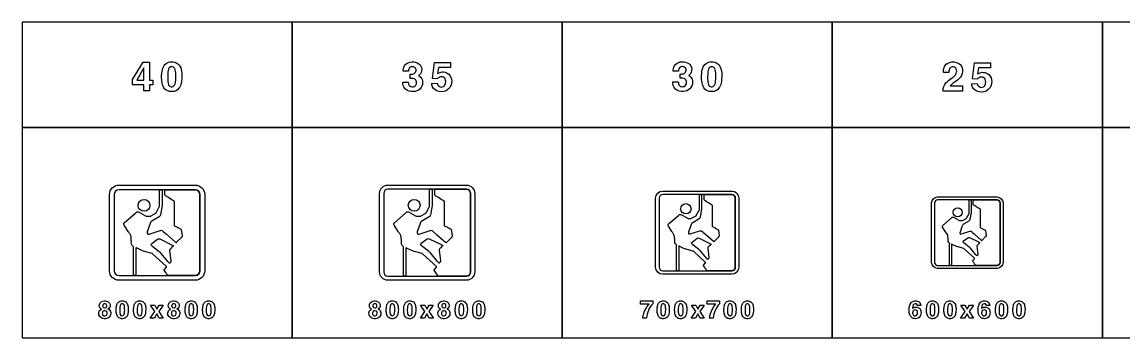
# Model space of a CAD drawing. Extents: x 0 to 18160, y 0 to 2655.
# Drawn here: x 0 to 9262, y 0 to 2655 of the extents above; entities that cross this region are included whole.
import ezdxf

# ---------------------------------------------------------------- set-up
doc = ezdxf.new("R2010")
doc.units = 0
doc.header["$MEASUREMENT"] = 0

msp = doc.modelspace()

# ---------------------------------------------------------------- linework, layer by layer
for points in [[(0, 1770), (2270, 1770), (2270, 2655), (0, 2655)], [(2270, 1770), (4540, 1770), (4540, 2655), (2270, 2655)], [(4540, 1770), (6810, 1770), (6810, 2655), (4540, 2655)], [(6810, 1770), (9080, 1770), (9080, 2655), (6810, 2655)], [(9080, 1770), (11350, 1770), (11350, 2655), (9080, 2655)], [(927.496, 2171.35), (1017.9, 2317.79), (1070.98, 2317.79), (1070.98, 2166.57), (1097.95, 2166.57), (1097.95, 2128.53), (1070.98, 2128.53), (1070.98, 2076.28), (1023.46, 2076.28), (1023.46, 2128.53), (927.496, 2128.53)], [(1023.46, 2269.13), (963.474, 2166.57), (1023.46, 2166.57)], [(0, 0), (2270, 0), (2270, 1770), (0, 1770)], [(2270, 0), (4540, 0), (4540, 1770), (2270, 1770)], [(4540, 0), (6810, 0), (6810, 1770), (4540, 1770)], [(6810, 0), (9080, 0), (9080, 1770), (6810, 1770)], [(9080, 0), (11350, 0), (11350, 1770), (9080, 1770)], [(1115.2, 221.769), (1080.08, 276.319), (1114.84, 276.319), (1133.11, 242.267), (1151.83, 276.319), (1185.98, 276.319), (1150.44, 222.29), (1186.95, 166.272), (1152.4, 166.272), (1132.54, 202.362), (1112.14, 166.272), (1077.99, 166.272)], [(3385.19, 221.769), (3350.07, 276.319), (3384.84, 276.319), (3403.11, 242.267), (3421.83, 276.319), (3455.97, 276.319), (3420.43, 222.29), (3456.95, 166.271), (3422.4, 166.271), (3402.54, 202.361), (3382.14, 166.271), (3347.99, 166.271)], [(5662.41, 221.387), (5627.29, 275.936), (5662.06, 275.936), (5680.33, 241.884), (5699.05, 275.936), (5733.19, 275.936), (5697.65, 221.908), (5734.17, 165.889), (5699.62, 165.889), (5679.76, 201.979), (5659.35, 165.889), (5625.21, 165.889)], [(7925.79, 221.523), (7890.67, 276.072), (7925.43, 276.072), (7943.7, 242.02), (7962.42, 276.072), (7996.57, 276.072), (7961.03, 222.044), (7997.54, 166.025), (7962.99, 166.025), (7943.13, 202.115), (7922.73, 166.025), (7888.58, 166.025)]]:
    msp.add_lwpolyline(points, close=True)
for points in [[(1173.29, 2191.65, -0.0563084), (1179.33, 2254.48, -0.130301), (1201.53, 2298.28, -0.174843), (1243.35, 2319.69, -0.147552), (1296.47, 2313.05, -0.192146), (1333.28, 2269.88, -0.0833996), (1342.52, 2212.85, -0.0545507), (1337.51, 2142.08, -0.116773), (1318.43, 2098, -0.221099), (1263.57, 2070.32, -0.162564), (1212.11, 2082.84, -0.174743), (1180.84, 2128.26, -0.0640867), (1173.37, 2186.95)], [(3199.84, 2150.87), (3246.2, 2150.87, 0.0411845), (3248.26, 2135.66, 0.335066), (3278.75, 2110.39, 0.276505), (3310.74, 2124.92, 0.158203), (3316.31, 2145.65, 0.0878221), (3313.34, 2161.57, 0.217575), (3294.82, 2178.43, 0.0882727), (3273.57, 2181.56), (3262.75, 2181.56), (3262.75, 2216.82, 0.0282129), (3282.34, 2217.42, 0.50028), (3309.32, 2262.91, 0.235001), (3290.79, 2277.96, 0.165496), (3265.12, 2275.67, 0.220849), (3250.9, 2259.12, 0.055705), (3248.02, 2240.92), (3203.2, 2240.92, -0.0488003), (3204.97, 2263.51, -0.30773), (3262.59, 2318.01, -0.146685), (3322.07, 2312.08, -0.469869), (3348.61, 2219.31, -0.0891152), (3336.57, 2207.54), (3332.3, 2204.54, -0.0245333), (3343.48, 2198.14, -0.202429), (3365.75, 2161.45, -0.422325), (3303.08, 2072, -0.154301), (3238.98, 2079.19, -0.287878), (3199.96, 2139.89, -0.0143877)], [(3442.43, 2139.57), (3489.39, 2141.35, 0.0452719), (3495.79, 2125.12, 0.0567733), (3500.53, 2118.25, 0.070207), (3504.95, 2114.77, 0.264984), (3540.97, 2112.87, 0.20748), (3558.38, 2135.98, 0.147389), (3557.24, 2174.01, 0.308532), (3527.86, 2195.42, 0.215743), (3498.08, 2185.19, 0.028781), (3492.71, 2178.95), (3450.09, 2180.96), (3467.91, 2315.64), (3601.95, 2315.64), (3601.95, 2273.77), (3501.51, 2273.77), (3492.55, 2221.76, -0.0211252), (3505.46, 2229.3, -0.121371), (3538.8, 2235.15, -0.244671), (3598.59, 2203.2, -0.173069), (3610.16, 2144.07, -0.256779), (3564.98, 2078.08, -0.199585), (3485.44, 2077.01, -0.245625), (3445.16, 2125.91, -0.0170062)], [(5469.08, 2152.29), (5515.45, 2152.29, 0.0411845), (5517.5, 2137.08, 0.335066), (5547.99, 2111.8, 0.276505), (5579.98, 2126.34, 0.158203), (5585.55, 2147.07, 0.0878221), (5582.59, 2162.99, 0.217575), (5564.07, 2179.85, 0.0882727), (5542.82, 2182.97), (5532, 2182.97), (5532, 2218.24, 0.0282129), (5551.59, 2218.83, 0.50028), (5578.56, 2264.33, 0.235001), (5560.04, 2279.38, 0.165496), (5534.37, 2277.09, 0.220849), (5520.15, 2260.54, 0.055705), (5517.27, 2242.33), (5472.44, 2242.33, -0.0488003), (5474.22, 2264.92, -0.30773), (5531.84, 2319.43, -0.146685), (5591.32, 2313.5, -0.469869), (5617.86, 2220.73, -0.0891152), (5605.81, 2208.96), (5601.55, 2205.96, -0.0245333), (5612.72, 2199.56, -0.202429), (5635, 2162.87, -0.422325), (5572.32, 2073.41, -0.154301), (5508.22, 2080.6, -0.287878), (5469.2, 2141.31, -0.0143877)], [(5711.68, 2191.65, -0.0563084), (5717.72, 2254.48, -0.130301), (5739.91, 2298.28, -0.174843), (5781.74, 2319.69, -0.147552), (5834.86, 2313.05, -0.192146), (5871.67, 2269.88, -0.0833996), (5880.91, 2212.85, -0.0545507), (5875.89, 2142.08, -0.116773), (5856.82, 2098, -0.221099), (5801.96, 2070.32, -0.162564), (5750.5, 2082.84, -0.174743), (5719.22, 2128.26, -0.0640867), (5711.76, 2186.95)], [(7741.06, 2074.79, -0.0640343), (7742.32, 2095.72, -0.161687), (7778.14, 2156.27, -0.0283718), (7819.97, 2188.65, 0.0545111), (7840.86, 2206.58, 0.192461), (7855.83, 2246.12, 0.234238), (7842.24, 2272.5, 0.196223), (7816.93, 2277.28, 0.252425), (7795.01, 2260.1, 0.0856617), (7790.86, 2243.08, 0.0202329), (7790.15, 2231.39), (7743.51, 2231.39, -0.0983795), (7749.55, 2272.7, -0.245047), (7795.72, 2315.83, -0.207102), (7872.69, 2307.49, -0.233443), (7905.15, 2255.16, -0.20961), (7886.99, 2190.98, -0.0785124), (7853.06, 2159.51, 0.0107372), (7817.24, 2133.72, 0.0665092), (7801.37, 2117.68), (7905.86, 2117.68), (7905.86, 2074.79)], [(1224.67, 2161.12, 0.0124589), (1225.19, 2154.8, 0.0668192), (1230.8, 2129.4, 0.615362), (1281.7, 2123.79, 0.0726881), (1287.15, 2136.83, 0.0588562), (1291.85, 2174.11, 0.0389037), (1290.23, 2241.09, 0.084671), (1283.64, 2264.43, 0.156013), (1272.18, 2276.6, 0.143208), (1256.47, 2279.56, 0.172584), (1240.71, 2273.36, 0.132565), (1230.76, 2257.8, 0.0498315), (1226.21, 2236.08, 0.0368731)], [(5763.06, 2161.12, 0.0124589), (5763.57, 2154.8, 0.0668192), (5769.18, 2129.4, 0.615362), (5820.09, 2123.79, 0.0726881), (5825.54, 2136.83, 0.0588562), (5830.24, 2174.11, 0.0389037), (5828.62, 2241.09, 0.084671), (5822.02, 2264.43, 0.156013), (5810.57, 2276.6, 0.143208), (5794.85, 2279.56, 0.172584), (5779.09, 2273.36, 0.132565), (5769.14, 2257.8, 0.0498315), (5764.6, 2236.08, 0.0368731)], [(7981.21, 2136.73), (8028.17, 2138.5, 0.0452719), (8034.56, 2122.27, 0.0567733), (8039.3, 2115.4, 0.070207), (8043.73, 2111.92, 0.264984), (8079.74, 2110.03, 0.20748), (8097.16, 2133.13, 0.147389), (8096.02, 2171.17, 0.308532), (8066.63, 2192.57, 0.215743), (8036.85, 2182.34, 0.028781), (8031.48, 2176.1), (7988.87, 2178.12), (8006.68, 2312.79), (8140.72, 2312.79), (8140.72, 2270.93), (8040.29, 2270.93), (8031.33, 2218.92, -0.0211252), (8044.24, 2226.46, -0.121371), (8077.57, 2232.3, -0.244671), (8137.37, 2200.35, -0.173069), (8148.94, 2141.23, -0.256779), (8103.76, 2075.23, -0.199585), (8024.22, 2074.17, -0.245625), (7983.93, 2123.06, -0.0170062)], [(815, 485, -0.414213), (735, 565), (735, 1205, -0.414213), (815, 1285), (1455, 1285, -0.414213), (1535, 1205), (1535, 565, -0.414213), (1455, 485)], [(815, 525), (1455, 525, 0.414213), (1495, 565), (1495, 1205, 0.414213), (1455, 1245), (815, 1245, 0.414213), (775, 1205), (775, 565, 0.414213)], [(935.912, 525), (935.913, 525.623), (935.913, 748.689, -0.0225968), (936.14, 762.636, 0.0845486), (935.913, 767.209, 0.187879), (934.539, 769.263, -0.271659), (919.219, 812.01), (918.539, 817.956), (916.019, 846.756), (914.659, 860.583, 0.00978002), (907.793, 871.661, 0.0335561), (892.712, 893.154), (891.113, 895.914), (857.274, 948.687, -0.386891), (859.793, 969.261), (955.339, 1052.15), (962.193, 1058.42, -0.147625), (968.593, 1060.83, -0.137889), (978.42, 1059.46), (1037.39, 1027.01, 0.112267), (1048.14, 1023.21, 0.00637918), (1075.34, 1023.21, 0.102833), (1080.59, 1024.27), (1124.02, 1047.73, 0.090803), (1125.16, 1049.03), (1126.08, 1050.61), (1153.04, 1100.65, 0.227802), (1155.79, 1112.41), (1155.11, 1125.39), (1155.11, 1245), (1176.82, 1245), (1176.82, 1119.95), (1176.82, 1116.93, -0.00668413), (1176.59, 1113.5), (1163.79, 1035.33, -0.223453), (1152.36, 1017.73), (1091.34, 981.607, -0.00587461), (1087.68, 979.554, 0.136423), (1083.34, 975.434, 0.0501258), (1077.84, 963.1), (1052.24, 891.554, 0.00452843), (1051.79, 890.181, 0.71635), (1068.02, 873.034), (1160.82, 903.207), (1164.02, 904.354, -0.304632), (1184.59, 897.261, 0.0182549), (1190.07, 891.554), (1214.08, 870.981), (1290.87, 804.93), (1294.54, 801.503, 0.0181868), (1295.9, 800.463), (1299.34, 803.783), (1341.84, 846.529, 0.0130969), (1345.04, 849.956, 0.181414), (1347.79, 856.583), (1344.59, 881.261), (1340.7, 910.06, 0.0960069), (1339.11, 911.207, 0.0112655), (1334.08, 913.727, 0.0343374), (1324.47, 918.754, 0.013043), (1308.01, 927.661), (1283.11, 940.234, -0.0885746), (1282.64, 941.381, -0.0944443), (1282.19, 946.874), (1282.42, 1116.01, -0.0263024), (1282.19, 1132.01, 0.0620663), (1282.19, 1143.66, 0.240255), (1277.16, 1150.77, -0.020753), (1230.54, 1180.02, -0.0137898), (1209.04, 1193.27), (1199.9, 1199.9), (1199.9, 1207.9), (1199.9, 1245), (1455.07, 1245.03, -0.41374), (1495.04, 1205.07), (1495.04, 564.929, -0.413732), (1455.07, 524.966), (1224.4, 525, -0.0210719), (1205.84, 553.263, -0.015158), (1195.32, 569.263, -0.335202), (1196.01, 574.756), (1211.32, 591.209, 0.0360267), (1213.84, 594.183, 0.18229), (1214.76, 596.929, 0.159791), (1213.39, 599.902), (1097.51, 707.103, 0.0658033), (1094.08, 709.503), (1029.17, 727.009), (1012.94, 731.836), (962.42, 756.303, -0.0306508), (961.273, 757.156, 0.052354), (959.913, 758.062, 0.129436), (958.539, 758.183, 0.186536), (957.393, 756.009, 0.0518573), (957.62, 752.129, -0.0523769), (957.62, 748.463), (957.393, 527.876), (957.393, 525)], [(3075, 485, -0.414213), (3005, 555), (3005, 1215, -0.414213), (3075, 1285), (3735, 1285, -0.414213), (3805, 1215), (3805, 555, -0.414213), (3735, 485)], [(3075, 520), (3735, 520, 0.414213), (3770, 555), (3770, 1215, 0.414213), (3735, 1250), (3075, 1250, 0.414213), (3040, 1215), (3040, 555, 0.414213)], [(3205.36, 520), (3205.36, 524.465), (3205.36, 525.268), (3205.36, 748.334, -0.0225968), (3205.59, 762.281, 0.0845486), (3205.36, 766.854, 0.187879), (3203.99, 768.907, -0.271659), (3188.67, 811.654), (3187.99, 817.601), (3185.47, 846.401), (3184.11, 860.227, 0.00978002), (3177.24, 871.305, 0.0335561), (3162.16, 892.799), (3160.56, 895.558), (3126.73, 948.332, -0.386891), (3129.24, 968.905), (3224.79, 1051.8), (3231.64, 1058.07, -0.147625), (3238.04, 1060.48, -0.137889), (3247.87, 1059.11), (3306.84, 1026.65, 0.112267), (3317.59, 1022.85, 0.00637918), (3344.79, 1022.85, 0.102833), (3350.04, 1023.92), (3393.47, 1047.37, 0.090803), (3394.62, 1048.68), (3395.54, 1050.25), (3422.5, 1100.29, 0.227802), (3425.24, 1112.05), (3424.56, 1125.04), (3424.56, 1250), (3446.27, 1250), (3446.27, 1119.6), (3446.27, 1116.57, -0.00668413), (3446.04, 1113.15), (3433.24, 1034.97, -0.223453), (3421.82, 1017.37), (3360.79, 981.252, -0.00587461), (3357.14, 979.199, 0.136423), (3352.79, 975.079, 0.0501258), (3347.3, 962.745), (3321.7, 891.198, 0.00452843), (3321.24, 889.825, 0.71635), (3337.47, 872.678), (3430.27, 902.852), (3433.47, 903.998, -0.304632), (3454.04, 896.905, 0.0182549), (3459.52, 891.198), (3483.54, 870.625), (3560.32, 804.574), (3563.99, 801.148, 0.0181868), (3565.35, 800.108), (3568.79, 803.428), (3611.3, 846.174, 0.0130969), (3614.5, 849.601, 0.181414), (3617.24, 856.227), (3614.04, 880.905), (3610.15, 909.705, 0.0960069), (3608.56, 910.852, 0.0112655), (3603.54, 913.372, 0.0343374), (3593.92, 918.398, 0.013043), (3577.47, 927.305), (3552.56, 939.879, -0.0885746), (3552.1, 941.025, -0.0944443), (3551.64, 946.518), (3551.87, 1115.65, -0.0263024), (3551.64, 1131.65, 0.0620663), (3551.64, 1143.31, 0.240255), (3546.62, 1150.41, -0.020753), (3499.99, 1179.67, -0.0137898), (3478.5, 1192.92), (3469.35, 1199.55), (3469.35, 1207.55), (3469.35, 1250), (3735.04, 1250.03, -0.414019), (3770.02, 1215.03), (3770, 1186.61), (3770, 602.62), (3770.02, 554.722, -0.378022), (3739.38, 520), (3497.21, 520), (3496.66, 520.795, -0.0240397), (3475.3, 552.908, -0.015158), (3464.78, 568.908, -0.335202), (3465.47, 574.401), (3480.78, 590.854, 0.0360267), (3483.3, 593.828, 0.18229), (3484.22, 596.574, 0.159791), (3482.84, 599.548), (3366.97, 706.748, 0.0658033), (3363.54, 709.148), (3298.62, 726.654), (3282.39, 731.481), (3231.87, 755.948, -0.0306508), (3230.72, 756.801, 0.052354), (3229.36, 757.708, 0.129436), (3227.99, 757.828, 0.186536), (3226.84, 755.654, 0.0518573), (3227.07, 751.774, -0.0523769), (3227.07, 748.108), (3226.84, 527.521), (3226.84, 524.521), (3226.84, 520.574), (3226.84, 520)], [(5385, 535.001, -0.414213), (5325, 595.001), (5325, 1175, -0.414213), (5385, 1235), (5965, 1235, -0.414213), (6025, 1175), (6025, 595.001, -0.414213), (5965, 535.001)], [(5385, 565.001), (5965, 565.001, 0.414213), (5995, 595.001), (5995, 1175, 0.414213), (5965, 1205), (5385, 1205, 0.414213), (5355, 1175), (5355, 595.001, 0.414213)], [(5755.83, 565.889, -0.0240397), (5737.13, 593.988, -0.015158), (5727.93, 607.988, -0.335202), (5728.54, 612.795), (5741.93, 627.191, 0.0360267), (5744.13, 629.793, 0.18229), (5744.94, 632.196, 0.159791), (5743.74, 634.798), (5642.34, 728.598, 0.0658033), (5639.35, 730.698), (5582.54, 746.016), (5568.34, 750.24), (5524.14, 771.648, -0.0306508), (5523.13, 772.395, 0.052354), (5521.94, 773.188, 0.129436), (5520.74, 773.293, 0.186536), (5519.74, 771.391, 0.0518573), (5519.94, 767.996, -0.0523769), (5519.94, 764.788), (5519.74, 571.775), (5519.74, 569.15), (5519.74, 565.696), (5519.74, 565.002), (5500.94, 565.002), (5500.94, 569.101), (5500.94, 569.803), (5500.94, 764.986, -0.0225968), (5501.14, 777.19, 0.0845486), (5500.94, 781.191, 0.187879), (5499.74, 782.988, -0.271659), (5486.34, 820.391), (5485.74, 825.595), (5483.54, 850.795), (5482.35, 862.893, 0.00978002), (5476.34, 872.586, 0.0335561), (5463.14, 891.393), (5461.74, 893.808), (5432.13, 939.984, -0.386891), (5434.34, 957.986), (5517.94, 1030.52), (5523.94, 1036, -0.147625), (5529.54, 1038.11, -0.137889), (5538.14, 1036.91), (5589.74, 1008.51, 0.112267), (5599.14, 1005.19, 0.00637918), (5622.94, 1005.19, 0.102833), (5627.54, 1006.12), (5665.54, 1026.64, 0.090803), (5666.54, 1027.79), (5667.35, 1029.16), (5690.94, 1072.95, 0.227802), (5693.34, 1083.24), (5692.74, 1094.6), (5692.74, 1205), (5711.74, 1205), (5711.74, 1089.84), (5711.74, 1087.19, -0.00668413), (5711.54, 1084.2), (5700.34, 1015.79, -0.223453), (5690.34, 1000.39), (5636.94, 968.789, -0.00587461), (5633.75, 966.992, 0.136423), (5629.94, 963.388, 0.0501258), (5625.14, 952.596), (5602.73, 889.993, 0.00452843), (5602.34, 888.791, 0.71635), (5616.54, 873.788), (5697.74, 900.189), (5700.54, 901.192, -0.304632), (5718.54, 894.986, 0.0182549), (5723.33, 889.993), (5744.35, 871.991), (5811.53, 814.196), (5814.74, 811.198, 0.0181868), (5815.93, 810.288), (5818.94, 813.193), (5856.13, 850.596, 0.0130969), (5858.94, 853.595, 0.181414), (5861.34, 859.393), (5858.54, 880.986), (5855.13, 906.186, 0.0960069), (5853.74, 907.189, 0.0112655), (5849.35, 909.394, 0.0343374), (5840.93, 913.793, 0.013043), (5826.54, 921.586), (5804.74, 932.588, -0.0885746), (5804.34, 933.591, -0.0944443), (5803.94, 938.397), (5804.14, 1086.39, -0.0263024), (5803.94, 1100.39, 0.0620663), (5803.94, 1110.59, 0.240255), (5799.54, 1116.8, -0.020753), (5758.74, 1142.4, -0.0137898), (5739.94, 1154), (5731.93, 1159.8), (5731.93, 1166.8), (5731.93, 1205), (5965.02, 1205.03, -0.413722), (5995, 1175.06), (5995, 594.948, -0.413716), (5965.02, 564.976), (5756.44, 565.002)], [(975.917, 1114.16, -1), (1075.35, 1114.16, -1)], [(3246.36, 1115.3, -1), (3345.79, 1115.3, -1)], [(5535.93, 1085.41, -1), (5622.93, 1085.41, -1)], [(7695, 585, -0.414213), (7645, 635), (7645, 1135, -0.414213), (7695, 1185), (8195, 1185, -0.414213), (8245, 1135), (8245, 635, -0.414213), (8195, 585)], [(7695, 610), (8195, 610, 0.414213), (8220, 635), (8220, 1135, 0.414213), (8195, 1160), (7695, 1160, 0.414213), (7670, 1135), (7670, 635, 0.414213)], [(7796.55, 610), (7796.55, 613.52), (7796.55, 780.82, -0.0225968), (7796.72, 791.28, 0.0845486), (7796.55, 794.71, 0.187879), (7795.52, 796.25, -0.271659), (7784.03, 828.31), (7783.52, 832.77), (7781.63, 854.37), (7780.61, 864.74, 0.00978002), (7775.46, 873.05, 0.0335561), (7764.15, 889.17), (7762.95, 891.24), (7737.57, 930.82, -0.386891), (7739.46, 946.25), (7811.12, 1008.42), (7816.26, 1013.12, -0.147625), (7821.06, 1014.93, -0.137889), (7828.43, 1013.9), (7872.66, 989.56, 0.112267), (7880.72, 986.71, 0.00637918), (7901.12, 986.71, 0.102833), (7905.06, 987.51), (7937.63, 1005.1, 0.090803), (7938.49, 1006.08), (7939.18, 1007.26), (7959.4, 1044.79, 0.227802), (7961.46, 1053.61), (7960.95, 1063.35), (7960.95, 1160), (7977.23, 1160), (7977.23, 1059.27), (7977.23, 1057, -0.00668413), (7977.06, 1054.43), (7967.46, 995.8, -0.223453), (7958.89, 982.6), (7913.12, 955.51, -0.00587461), (7910.38, 953.97, 0.136423), (7907.12, 950.88, 0.0501258), (7903, 941.63), (7883.8, 887.97, 0.00452843), (7883.46, 886.94, 0.71635), (7895.63, 874.08), (7965.23, 896.71), (7967.63, 897.57, -0.304632), (7983.06, 892.25, 0.0182549), (7987.17, 887.97), (8005.18, 872.54), (8062.77, 823), (8065.52, 820.43, 0.0181868), (8066.54, 819.65), (8069.12, 822.14), (8101, 854.2, 0.0130969), (8103.4, 856.77, 0.181414), (8105.46, 861.74), (8103.06, 880.25), (8100.14, 901.85, 0.0960069), (8098.95, 902.71, 0.0112655), (8095.18, 904.6, 0.0343374), (8087.97, 908.37, 0.013043), (8075.63, 915.05), (8056.95, 924.48, -0.0885746), (8056.6, 925.34, -0.0944443), (8056.26, 929.46), (8056.43, 1056.31, -0.0263024), (8056.26, 1068.31, 0.0620663), (8056.26, 1077.05, 0.240255), (8052.49, 1082.38, -0.020753), (8017.52, 1104.32, -0.0137898), (8001.4, 1114.26), (7994.54, 1119.23), (7994.54, 1125.23), (7994.54, 1160), (8195.04, 1160.02, -0.413719), (8220.02, 1135.04), (8220.02, 634.954, -0.413714), (8195.04, 609.978), (8015.14, 610, -0.0242104), (7999, 634.25, -0.015158), (7991.11, 646.25, -0.335202), (7991.63, 650.37), (8003.11, 662.71, 0.0360267), (8005, 664.94, 0.18229), (8005.69, 667, 0.159791), (8004.66, 669.23), (7917.75, 749.63, 0.0658033), (7915.18, 751.43), (7866.49, 764.56), (7854.32, 768.18), (7816.43, 786.53, -0.0306508), (7815.57, 787.17, 0.052354), (7814.55, 787.85, 0.129436), (7813.52, 787.94, 0.186536), (7812.66, 786.31, 0.0518573), (7812.83, 783.4, -0.0523769), (7812.83, 780.65), (7812.66, 615.21), (7812.66, 612.96), (7812.66, 610)], [(7826.54, 1055.47, -1), (7901.11, 1055.47, -1)], [(1157.84, 831.824), (1256.12, 782.264), (1269.6, 775.73, -0.237233), (1270.52, 773.917, -0.120931), (1269.37, 771.77, -0.0493307), (1267.09, 769.437, -0.00666268), (1253.37, 755.184, 0.0489152), (1246.29, 746.997, -0.0574901), (1243.32, 744.371, 0.129508), (1240.8, 741.517, 0.0789024), (1240.57, 739.984, 0.00881787), (1240.34, 735.531), (1251.09, 646.971, -0.0368975), (1251.54, 641.811, -0.239958), (1249.04, 636.251, 0.0551578), (1245.14, 632.21, -0.0727211), (1240.57, 627.517, -0.18734), (1239.43, 627.197, -0.152665), (1237.82, 627.984, -0.0555602), (1235.32, 631.104, 0.066403), (1232.8, 634.424), (1228, 640.104), (1166.97, 713.664, 0.0348521), (1159.89, 720.011, -0.0395057), (1153.26, 725.024), (1114.4, 754.864), (1095.89, 769.45, -0.0896296), (1086.97, 778.371, -0.209574), (1085.84, 785.877, -0.117989), (1090.64, 793.264), (1139.09, 829.57, -0.337194)], [(3423.13, 833.992), (3521.41, 784.432), (3534.89, 777.898, -0.237233), (3535.81, 776.085, -0.120931), (3534.66, 773.938, -0.0493307), (3532.38, 771.605, -0.00666268), (3518.66, 757.352, 0.0489152), (3511.58, 749.165, -0.0574901), (3508.61, 746.539, 0.129508), (3506.09, 743.685, 0.0789024), (3505.86, 742.152, 0.00881787), (3505.63, 737.699), (3516.38, 649.139, -0.0368975), (3516.83, 643.979, -0.239958), (3514.33, 638.419, 0.0551578), (3510.43, 634.378, -0.0727211), (3505.86, 629.685, -0.18734), (3504.72, 629.365, -0.152665), (3503.11, 630.152, -0.0555602), (3500.61, 633.272, 0.066403), (3498.09, 636.592), (3493.29, 642.272), (3432.26, 715.832, 0.0348521), (3425.18, 722.179, -0.0395057), (3418.55, 727.192), (3379.69, 757.032), (3361.18, 771.618, -0.0896296), (3352.26, 780.539, -0.209574), (3351.13, 788.045, -0.117989), (3355.93, 795.432), (3404.38, 831.738, -0.337194)], [(5690.6, 839.263), (5776.6, 795.898), (5788.39, 790.181, -0.237233), (5789.2, 788.595, -0.120931), (5788.19, 786.716, -0.0493307), (5786.2, 784.675, -0.00666268), (5774.19, 772.203, 0.0489152), (5768, 765.04, -0.0574901), (5765.4, 762.741, 0.129508), (5763.19, 760.245, 0.0789024), (5762.99, 758.903, 0.00881787), (5762.8, 755.006), (5772.2, 677.516, -0.0368975), (5772.6, 673.001, -0.239958), (5770.4, 668.136, 0.0551578), (5767, 664.601, -0.0727211), (5762.99, 660.495, -0.18734), (5761.99, 660.215, -0.152665), (5760.59, 660.903, -0.0555602), (5758.4, 663.633, 0.066403), (5756.19, 666.538), (5751.99, 671.508), (5698.6, 735.873, 0.0348521), (5692.4, 741.426, -0.0395057), (5686.6, 745.813), (5652.59, 771.923), (5636.4, 784.686, -0.0896296), (5628.6, 792.491, -0.209574), (5627.6, 799.06, -0.117989), (5631.8, 805.523), (5674.2, 837.291, -0.337194)], [(7964.2, 843.78), (8037.91, 806.61), (8048.02, 801.71, -0.237233), (8048.71, 800.35, -0.120931), (8047.85, 798.74, -0.0493307), (8046.14, 796.99, -0.00666268), (8035.85, 786.3, 0.0489152), (8030.54, 780.16, -0.0574901), (8028.31, 778.19, 0.129508), (8026.42, 776.05, 0.0789024), (8026.25, 774.9, 0.00881787), (8026.08, 771.56), (8034.14, 705.14, -0.0368975), (8034.48, 701.27, -0.239958), (8032.6, 697.1, 0.0551578), (8029.68, 694.07, -0.0727211), (8026.25, 690.55, -0.18734), (8025.39, 690.31, -0.152665), (8024.19, 690.9, -0.0555602), (8022.31, 693.24, 0.066403), (8020.42, 695.73), (8016.82, 699.99), (7971.05, 755.16, 0.0348521), (7965.74, 759.92, -0.0395057), (7960.77, 763.68), (7931.62, 786.06), (7917.74, 797, -0.0896296), (7911.05, 803.69, -0.209574), (7910.2, 809.32, -0.117989), (7913.8, 814.86), (7950.14, 842.09, -0.337194)], [(667.968, 242.323, -0.0382282), (664.485, 243.627, -0.270406), (649.106, 267.703, -0.377372), (679.437, 309.622, -0.15371), (717.921, 307.513, -0.416366), (738.324, 258.058, -0.173733), (723.774, 243.674), (722.328, 242.987, -0.0479914), (731.997, 238.034, -0.173856), (743.608, 221.873, -0.440125), (712.542, 164.243, -0.184), (667.115, 168.106, -0.410286), (649.627, 226.897, -0.151435), (664.035, 240.357)], [(677.305, 267.821, 0.0587981), (678.182, 263.887, 0.18403), (685.267, 254.717, 0.217144), (702.684, 253.485, 0.192437), (710.883, 260.57, 0.157808), (712.542, 273.982, 0.166677), (707.968, 282.821, 0.173614), (695.954, 287.323, 0.2359), (681.001, 280.902, 0.184791)], [(791.138, 234.258, -0.0563084), (794.763, 271.959, -0.130301), (808.081, 298.238, -0.174843), (833.176, 311.082, -0.147552), (865.048, 307.101, -0.192146), (887.133, 281.201, -0.0833996), (892.678, 246.983, -0.0545507), (889.668, 204.518, -0.116773), (878.223, 178.073, -0.221099), (845.308, 161.461, -0.162564), (814.432, 168.973, -0.174743), (795.664, 196.224, -0.0640867), (791.185, 231.438)], [(821.967, 215.94, 0.0124589), (822.275, 212.149, 0.0668192), (825.64, 196.912, 0.615362), (856.185, 193.547, 0.0726881), (859.455, 201.367, 0.0588562), (862.275, 223.736, 0.0389037), (861.304, 263.926, 0.084671), (857.346, 277.93, 0.156013), (850.474, 285.229, 0.143208), (841.043, 287.006, 0.172584), (831.588, 283.286, 0.132565), (825.616, 273.949, 0.0498315), (822.891, 260.916, 0.0368731)], [(937.884, 234.249, -0.0563084), (941.51, 271.95, -0.130301), (954.827, 298.23, -0.174843), (979.922, 311.073, -0.147552), (1011.79, 307.092, -0.192146), (1033.88, 281.192, -0.0833996), (1039.42, 246.974, -0.0545507), (1036.41, 204.509, -0.116773), (1024.97, 178.064, -0.221099), (992.055, 161.452, -0.162564), (961.178, 168.964, -0.174743), (942.41, 196.215, -0.0640867), (937.931, 231.429)], [(968.713, 215.931, 0.0124589), (969.021, 212.14, 0.0668192), (972.386, 196.903, 0.615362), (1002.93, 193.538, 0.0726881), (1006.2, 201.358, 0.0588562), (1009.02, 223.727, 0.0389037), (1008.05, 263.917, 0.084671), (1004.09, 277.922, 0.156013), (997.22, 285.22, 0.143208), (987.789, 286.997, 0.172584), (978.334, 283.277, 0.132565), (972.363, 273.94, 0.0498315), (969.637, 260.907, 0.0368731)], [(1248.01, 242.296, -0.0382282), (1244.53, 243.599, -0.270406), (1229.15, 267.675, -0.377372), (1259.48, 309.594, -0.15371), (1297.96, 307.485, -0.416366), (1318.36, 258.03, -0.173733), (1303.82, 243.646), (1302.37, 242.959, -0.0479914), (1312.04, 238.007, -0.173856), (1323.65, 221.846, -0.440125), (1292.58, 164.215, -0.184), (1247.16, 168.078, -0.410286), (1229.67, 226.869, -0.151435), (1244.08, 240.329)], [(1257.35, 267.793, 0.0587981), (1258.22, 263.86, 0.18403), (1265.31, 254.689, 0.217144), (1282.73, 253.457, 0.192437), (1290.92, 260.542, 0.157808), (1292.58, 273.955, 0.166677), (1288.01, 282.793, 0.173614), (1276, 287.296, 0.2359), (1261.04, 280.874, 0.184791)], [(1371.18, 234.284, -0.0563084), (1374.8, 271.986, -0.130301), (1388.12, 298.265, -0.174843), (1413.22, 311.109, -0.147552), (1445.09, 307.128, -0.192146), (1467.17, 281.228, -0.0833996), (1472.72, 247.01, -0.0545507), (1469.71, 204.545, -0.116773), (1458.26, 178.1, -0.221099), (1425.35, 161.488, -0.162564), (1394.47, 169, -0.174743), (1375.71, 196.251, -0.0640867), (1371.23, 231.465)], [(1402.01, 215.967, 0.0124589), (1402.32, 212.175, 0.0668192), (1405.68, 196.939, 0.615362), (1436.23, 193.574, 0.0726881), (1439.5, 201.394, 0.0588562), (1442.32, 223.763, 0.0389037), (1441.34, 263.953, 0.084671), (1437.39, 277.957, 0.156013), (1430.52, 285.256, 0.143208), (1421.08, 287.033, 0.172584), (1411.63, 283.313, 0.132565), (1405.66, 273.976, 0.0498315), (1402.93, 260.943, 0.0368731)], [(1517.93, 234.312, -0.0563084), (1521.55, 272.013, -0.130301), (1534.87, 298.293, -0.174843), (1559.96, 311.136, -0.147552), (1591.84, 307.155, -0.192146), (1613.92, 281.255, -0.0833996), (1619.47, 247.037, -0.0545507), (1616.46, 204.573, -0.116773), (1605.01, 178.127, -0.221099), (1572.1, 161.516, -0.162564), (1541.22, 169.028, -0.174743), (1522.45, 196.279, -0.0640867), (1517.97, 231.492)], [(1548.75, 215.994, 0.0124589), (1549.06, 212.203, 0.0668192), (1552.43, 196.966, 0.615362), (1582.97, 193.601, 0.0726881), (1586.24, 201.421, 0.0588562), (1589.06, 223.791, 0.0389037), (1588.09, 263.98, 0.084671), (1584.13, 277.985, 0.156013), (1577.26, 285.283, 0.143208), (1567.83, 287.061, 0.172584), (1558.38, 283.34, 0.132565), (1552.4, 274.004, 0.0498315), (1549.68, 260.971, 0.0368731)], [(2937.96, 242.323, -0.0382282), (2934.48, 243.627, -0.270406), (2919.1, 267.702, -0.377372), (2949.43, 309.622, -0.15371), (2987.91, 307.513, -0.416366), (3008.32, 258.058, -0.173733), (2993.77, 243.674), (2992.32, 242.987, -0.0479914), (3001.99, 238.034, -0.173856), (3013.6, 221.873, -0.440125), (2982.54, 164.243, -0.184), (2937.11, 168.105, -0.410286), (2919.62, 226.897, -0.151435), (2934.03, 240.357)], [(2947.3, 267.821, 0.0587981), (2948.18, 263.887, 0.18403), (2955.26, 254.717, 0.217144), (2972.68, 253.485, 0.192437), (2980.88, 260.57, 0.157808), (2982.54, 273.982, 0.166677), (2977.96, 282.821, 0.173614), (2965.95, 287.323, 0.2359), (2951, 280.902, 0.184791)], [(3061.13, 234.257, -0.0563084), (3064.76, 271.959, -0.130301), (3078.07, 298.238, -0.174843), (3103.17, 311.082, -0.147552), (3135.04, 307.101, -0.192146), (3157.13, 281.2, -0.0833996), (3162.67, 246.982, -0.0545507), (3159.66, 204.518, -0.116773), (3148.22, 178.073, -0.221099), (3115.3, 161.461, -0.162564), (3084.43, 168.973, -0.174743), (3065.66, 196.224, -0.0640867), (3061.18, 231.437)], [(3091.96, 215.94, 0.0124589), (3092.27, 212.148, 0.0668192), (3095.63, 196.911, 0.615362), (3126.18, 193.546, 0.0726881), (3129.45, 201.366, 0.0588562), (3132.27, 223.736, 0.0389037), (3131.3, 263.926, 0.084671), (3127.34, 277.93, 0.156013), (3120.47, 285.229, 0.143208), (3111.04, 287.006, 0.172584), (3101.58, 283.286, 0.132565), (3095.61, 273.949, 0.0498315), (3092.89, 260.916, 0.0368731)], [(3207.88, 234.248, -0.0563084), (3211.5, 271.95, -0.130301), (3224.82, 298.229, -0.174843), (3249.92, 311.073, -0.147552), (3281.79, 307.092, -0.192146), (3303.87, 281.192, -0.0833996), (3309.42, 246.974, -0.0545507), (3306.41, 204.509, -0.116773), (3294.96, 178.064, -0.221099), (3262.05, 161.452, -0.162564), (3231.17, 168.964, -0.174743), (3212.4, 196.215, -0.0640867), (3207.93, 231.428)], [(3238.71, 215.931, 0.0124589), (3239.02, 212.139, 0.0668192), (3242.38, 196.902, 0.615362), (3272.93, 193.537, 0.0726881), (3276.2, 201.357, 0.0588562), (3279.02, 223.727, 0.0389037), (3278.04, 263.917, 0.084671), (3274.09, 277.921, 0.156013), (3267.21, 285.22, 0.143208), (3257.78, 286.997, 0.172584), (3248.33, 283.277, 0.132565), (3242.36, 273.94, 0.0498315), (3239.63, 260.907, 0.0368731)], [(3518, 242.296, -0.0382282), (3514.52, 243.599, -0.270406), (3499.14, 267.675, -0.377372), (3529.47, 309.594, -0.15371), (3567.96, 307.485, -0.416366), (3588.36, 258.03, -0.173733), (3573.81, 243.646), (3572.36, 242.959, -0.0479914), (3582.03, 238.007, -0.173856), (3593.64, 221.845, -0.440125), (3562.58, 164.215, -0.184), (3517.15, 168.078, -0.410286), (3499.66, 226.869, -0.151435), (3514.07, 240.329)], [(3527.34, 267.793, 0.0587981), (3528.22, 263.86, 0.18403), (3535.3, 254.689, 0.217144), (3552.72, 253.457, 0.192437), (3560.92, 260.542, 0.157808), (3562.58, 273.954, 0.166677), (3558, 282.793, 0.173614), (3545.99, 287.296, 0.2359), (3531.04, 280.874, 0.184791)], [(3641.17, 234.284, -0.0563084), (3644.8, 271.986, -0.130301), (3658.12, 298.265, -0.174843), (3683.21, 311.109, -0.147552), (3715.08, 307.128, -0.192146), (3737.17, 281.227, -0.0833996), (3742.71, 247.009, -0.0545507), (3739.7, 204.545, -0.116773), (3728.26, 178.099, -0.221099), (3695.34, 161.488, -0.162564), (3664.47, 169, -0.174743), (3645.7, 196.251, -0.0640867), (3641.22, 231.464)], [(3672, 215.967, 0.0124589), (3672.31, 212.175, 0.0668192), (3675.68, 196.938, 0.615362), (3706.22, 193.573, 0.0726881), (3709.49, 201.393, 0.0588562), (3712.31, 223.763, 0.0389037), (3711.34, 263.953, 0.084671), (3707.38, 277.957, 0.156013), (3700.51, 285.256, 0.143208), (3691.08, 287.033, 0.172584), (3681.62, 283.313, 0.132565), (3675.65, 273.976, 0.0498315), (3672.93, 260.943, 0.0368731)], [(3787.92, 234.312, -0.0563084), (3791.54, 272.013, -0.130301), (3804.86, 298.293, -0.174843), (3829.96, 311.136, -0.147552), (3861.83, 307.155, -0.192146), (3883.91, 281.255, -0.0833996), (3889.46, 247.037, -0.0545507), (3886.45, 204.572, -0.116773), (3875, 178.127, -0.221099), (3842.09, 161.515, -0.162564), (3811.21, 169.027, -0.174743), (3792.45, 196.278, -0.0640867), (3787.97, 231.492)], [(3818.75, 215.994, 0.0124589), (3819.06, 212.203, 0.0668192), (3822.42, 196.966, 0.615362), (3852.97, 193.601, 0.0726881), (3856.24, 201.421, 0.0588562), (3859.06, 223.79, 0.0389037), (3858.09, 263.98, 0.084671), (3854.13, 277.985, 0.156013), (3847.26, 285.283, 0.143208), (3837.82, 287.06, 0.172584), (3828.37, 283.34, 0.132565), (3822.4, 274.004, 0.0498315), (3819.67, 260.97, 0.0368731)], [(5197.97, 311.538), (5301.72, 311.538), (5301.72, 287.747, 0.17337), (5248.52, 165.709), (5218.19, 165.709, -0.0554097), (5224.99, 205.33, -0.10295), (5266.79, 281.111), (5270.2, 285.353), (5197.97, 285.353)], [(5338.35, 233.875, -0.0563084), (5341.98, 271.576, -0.130301), (5355.29, 297.856, -0.174843), (5380.39, 310.699, -0.147552), (5412.26, 306.718, -0.192146), (5434.35, 280.818, -0.0833996), (5439.89, 246.6, -0.0545507), (5436.88, 204.136, -0.116773), (5425.44, 177.69, -0.221099), (5392.52, 161.079, -0.162564), (5361.65, 168.591, -0.174743), (5342.88, 195.842, -0.0640867), (5338.4, 231.055)], [(5369.18, 215.557, 0.0124589), (5369.49, 211.766, 0.0668192), (5372.85, 196.529, 0.615362), (5403.4, 193.164, 0.0726881), (5406.67, 200.984, 0.0588562), (5409.49, 223.354, 0.0389037), (5408.52, 263.543, 0.084671), (5404.56, 277.548, 0.156013), (5397.69, 284.846, 0.143208), (5388.26, 286.624, 0.172584), (5378.8, 282.903, 0.132565), (5372.83, 273.567, 0.0498315), (5370.1, 260.534, 0.0368731)], [(5485.1, 233.866, -0.0563084), (5488.72, 271.567, -0.130301), (5502.04, 297.847, -0.174843), (5527.14, 310.69, -0.147552), (5559.01, 306.709, -0.192146), (5581.09, 280.809, -0.0833996), (5586.64, 246.591, -0.0545507), (5583.63, 204.127, -0.116773), (5572.18, 177.681, -0.221099), (5539.27, 161.07, -0.162564), (5508.39, 168.582, -0.174743), (5489.62, 195.833, -0.0640867), (5485.14, 231.046)], [(5515.93, 215.548, 0.0124589), (5516.23, 211.757, 0.0668192), (5519.6, 196.52, 0.615362), (5550.14, 193.155, 0.0726881), (5553.41, 200.975, 0.0588562), (5556.23, 223.345, 0.0389037), (5555.26, 263.534, 0.084671), (5551.31, 277.539, 0.156013), (5544.43, 284.837, 0.143208), (5535, 286.615, 0.172584), (5525.55, 282.894, 0.132565), (5519.58, 273.558, 0.0498315), (5516.85, 260.525, 0.0368731)], [(5759.16, 311.51), (5862.9, 311.51), (5862.9, 287.719, 0.17337), (5809.7, 165.681), (5779.37, 165.681, -0.0554097), (5786.17, 205.302, -0.10295), (5827.97, 281.084), (5831.39, 285.325), (5759.16, 285.325)], [(5899.54, 233.902, -0.0563084), (5903.16, 271.603, -0.130301), (5916.48, 297.883, -0.174843), (5941.57, 310.726, -0.147552), (5973.45, 306.745, -0.192146), (5995.53, 280.845, -0.0833996), (6001.08, 246.627, -0.0545507), (5998.07, 204.162, -0.116773), (5986.62, 177.717, -0.221099), (5953.71, 161.106, -0.162564), (5922.83, 168.618, -0.174743), (5904.06, 195.869, -0.0640867), (5899.58, 231.082)], [(5930.36, 215.584, 0.0124589), (5930.67, 211.793, 0.0668192), (5934.04, 196.556, 0.615362), (5964.58, 193.191, 0.0726881), (5967.85, 201.011, 0.0588562), (5970.67, 223.381, 0.0389037), (5969.7, 263.57, 0.084671), (5965.74, 277.575, 0.156013), (5958.87, 284.873, 0.143208), (5949.44, 286.651, 0.172584), (5939.99, 282.93, 0.132565), (5934.01, 273.594, 0.0498315), (5931.29, 260.561, 0.0368731)], [(6046.28, 233.929, -0.0563084), (6049.91, 271.631, -0.130301), (6063.22, 297.91, -0.174843), (6088.32, 310.754, -0.147552), (6120.19, 306.773, -0.192146), (6142.28, 280.872, -0.0833996), (6147.82, 246.654, -0.0545507), (6144.81, 204.19, -0.116773), (6133.37, 177.744, -0.221099), (6100.45, 161.133, -0.162564), (6069.58, 168.645, -0.174743), (6050.81, 195.896, -0.0640867), (6046.33, 231.109)], [(6077.11, 215.612, 0.0124589), (6077.42, 211.82, 0.0668192), (6080.78, 196.583, 0.615362), (6111.33, 193.218, 0.0726881), (6114.6, 201.038, 0.0588562), (6117.42, 223.408, 0.0389037), (6116.45, 263.597, 0.084671), (6112.49, 277.602, 0.156013), (6105.62, 284.901, 0.143208), (6096.19, 286.678, 0.172584), (6086.73, 282.958, 0.132565), (6080.76, 273.621, 0.0498315), (6078.04, 260.588, 0.0368731)], [(7553.86, 273.901), (7525.61, 273.901, 0.0333099), (7523.62, 279.233, 0.308433), (7507.89, 287.93, 0.256298), (7491.16, 277.717, 0.0718547), (7486.8, 266.674, 0.0422837), (7483.79, 247.859, -0.0343264), (7495.07, 255.821, -0.198215), (7524.83, 258.546, -0.294049), (7555.09, 226.603, -0.195966), (7547.53, 181.769, -0.251599), (7509.24, 161.911, -0.162734), (7477.67, 171.224, -0.142524), (7461.25, 194.636, -0.0867955), (7455.85, 229.162, -0.0561633), (7459.19, 267.835, -0.143087), (7476.02, 299.778, -0.165016), (7500.4, 311.366, -0.137094), (7531.63, 307.598, -0.238813), (7552.18, 282.1, -0.0169871)], [(7601.73, 234.02, -0.0563084), (7605.35, 271.721, -0.130301), (7618.67, 298.001, -0.174843), (7643.77, 310.845, -0.147552), (7675.64, 306.864, -0.192146), (7697.72, 280.963, -0.0833996), (7703.27, 246.745, -0.0545507), (7700.26, 204.281, -0.116773), (7688.81, 177.835, -0.221099), (7655.9, 161.224, -0.162564), (7625.02, 168.736, -0.174743), (7606.25, 195.987, -0.0640867), (7601.78, 231.2)], [(7632.56, 215.702, 0.0124589), (7632.86, 211.911, 0.0668192), (7636.23, 196.674, 0.615362), (7666.78, 193.309, 0.0726881), (7670.05, 201.129, 0.0588562), (7672.86, 223.499, 0.0389037), (7671.89, 263.688, 0.084671), (7667.94, 277.693, 0.156013), (7661.06, 284.992, 0.143208), (7651.63, 286.769, 0.172584), (7642.18, 283.049, 0.132565), (7636.21, 273.712, 0.0498315), (7633.48, 260.679, 0.0368731)], [(7748.47, 234.02, -0.0563084), (7752.1, 271.721, -0.130301), (7765.42, 298.001, -0.174843), (7790.51, 310.845, -0.147552), (7822.38, 306.864, -0.192146), (7844.47, 280.963, -0.0833996), (7850.01, 246.745, -0.0545507), (7847, 204.281, -0.116773), (7835.56, 177.835, -0.221099), (7802.64, 161.224, -0.162564), (7771.77, 168.736, -0.174743), (7753, 195.987, -0.0640867), (7748.52, 231.2)], [(7779.3, 215.702, 0.0124589), (7779.61, 211.911, 0.0668192), (7782.98, 196.674, 0.615362), (7813.52, 193.309, 0.0726881), (7816.79, 201.129, 0.0588562), (7819.61, 223.499, 0.0389037), (7818.64, 263.688, 0.084671), (7814.68, 277.693, 0.156013), (7807.81, 284.992, 0.143208), (7798.38, 286.769, 0.172584), (7788.92, 283.049, 0.132565), (7782.95, 273.712, 0.0498315), (7780.23, 260.679, 0.0368731)], [(8133.77, 273.892), (8105.52, 273.892, 0.0333099), (8103.53, 279.224, 0.308433), (8087.8, 287.92, 0.256298), (8071.07, 277.707, 0.0718547), (8066.71, 266.664, 0.0422837), (8063.7, 247.849, -0.0343264), (8074.98, 255.811, -0.198215), (8104.74, 258.536, -0.294049), (8135, 226.593, -0.195966), (8127.44, 181.759, -0.251599), (8089.15, 161.902, -0.162734), (8057.58, 171.214, -0.142524), (8041.16, 194.627, -0.0867955), (8035.76, 229.153, -0.0561633), (8039.1, 267.826, -0.143087), (8055.93, 299.769, -0.165016), (8080.31, 311.356, -0.137094), (8111.54, 307.589, -0.238813), (8132.09, 282.091, -0.0169871)], [(8181.64, 234.038, -0.0563084), (8185.26, 271.739, -0.130301), (8198.58, 298.019, -0.174843), (8223.68, 310.862, -0.147552), (8255.55, 306.881, -0.192146), (8277.63, 280.981, -0.0833996), (8283.18, 246.763, -0.0545507), (8280.17, 204.298, -0.116773), (8268.72, 177.853, -0.221099), (8235.81, 161.242, -0.162564), (8204.93, 168.754, -0.174743), (8186.16, 196.005, -0.0640867), (8181.69, 231.218)], [(8212.47, 215.72, 0.0124589), (8212.78, 211.929, 0.0668192), (8216.14, 196.692, 0.615362), (8246.69, 193.327, 0.0726881), (8249.96, 201.147, 0.0588562), (8252.78, 223.517, 0.0389037), (8251.8, 263.706, 0.084671), (8247.85, 277.711, 0.156013), (8240.97, 285.009, 0.143208), (8231.54, 286.787, 0.172584), (8222.09, 283.066, 0.132565), (8216.12, 273.73, 0.0498315), (8213.39, 260.697, 0.0368731)], [(8328.38, 234.065, -0.0563084), (8332.01, 271.767, -0.130301), (8345.33, 298.046, -0.174843), (8370.42, 310.89, -0.147552), (8402.29, 306.909, -0.192146), (8424.38, 281.008, -0.0833996), (8429.92, 246.79, -0.0545507), (8426.92, 204.326, -0.116773), (8415.47, 177.88, -0.221099), (8382.55, 161.269, -0.162564), (8351.68, 168.781, -0.174743), (8332.91, 196.032, -0.0640867), (8328.43, 231.245)], [(8359.21, 215.748, 0.0124589), (8359.52, 211.956, 0.0668192), (8362.89, 196.719, 0.615362), (8393.43, 193.354, 0.0726881), (8396.7, 201.174, 0.0588562), (8399.52, 223.544, 0.0389037), (8398.55, 263.733, 0.084671), (8394.59, 277.738, 0.156013), (8387.72, 285.037, 0.143208), (8378.29, 286.814, 0.172584), (8368.84, 283.094, 0.132565), (8362.86, 273.757, 0.0498315), (8360.14, 260.724, 0.0368731)], [(674.84, 207.087, 0.0490068), (675.765, 200.381, 0.121824), (679.864, 191.992, 0.229649), (696.878, 185.641, 0.256774), (712.873, 195.57, 0.178638), (714.674, 215.12, 0.196143), (706.475, 226.186, 0.197496), (689.082, 228.271, 0.222887), (677.163, 219.006, 0.124888)], [(1254.88, 207.059, 0.0490068), (1255.81, 200.353, 0.121824), (1259.91, 191.964, 0.229649), (1276.92, 185.613, 0.256774), (1292.91, 195.542, 0.178638), (1294.72, 215.092, 0.196143), (1286.52, 226.158, 0.197496), (1269.12, 228.244, 0.222887), (1257.2, 218.978, 0.124888)], [(2944.83, 207.086, 0.0490068), (2945.76, 200.38, 0.121824), (2949.86, 191.992, 0.229649), (2966.87, 185.641, 0.256774), (2982.87, 195.57, 0.178638), (2984.67, 215.12, 0.196143), (2976.47, 226.186, 0.197496), (2959.08, 228.271, 0.222887), (2947.16, 219.006, 0.124888)], [(3524.88, 207.059, 0.0490068), (3525.8, 200.352, 0.121824), (3529.9, 191.964, 0.229649), (3546.91, 185.613, 0.256774), (3562.91, 195.542, 0.178638), (3564.71, 215.092, 0.196143), (3556.51, 226.158, 0.197496), (3539.12, 228.244, 0.222887), (3527.2, 218.978, 0.124888)], [(7485.38, 212.1, 0.0641861), (7486.63, 201.84, 0.139351), (7492.27, 191.745, 0.240104), (7510.16, 186.129, 0.267924), (7524.24, 196.247, 0.140614), (7527.13, 216.603, 0.112774), (7523.2, 227.693, 0.271024), (7505.59, 236.271, 0.294594), (7487.58, 224.423, 0.0908659)], [(8065.29, 212.091, 0.0641861), (8066.54, 201.83, 0.139351), (8072.18, 191.736, 0.240104), (8090.07, 186.119, 0.267924), (8104.15, 196.238, 0.140614), (8107.04, 216.593, 0.112774), (8103.11, 227.683, 0.271024), (8085.5, 236.262, 0.294594), (8067.49, 224.413, 0.0908659)]]:
    msp.add_lwpolyline(points, format="xyb", close=True)

doc.saveas('drawing.dxf')
